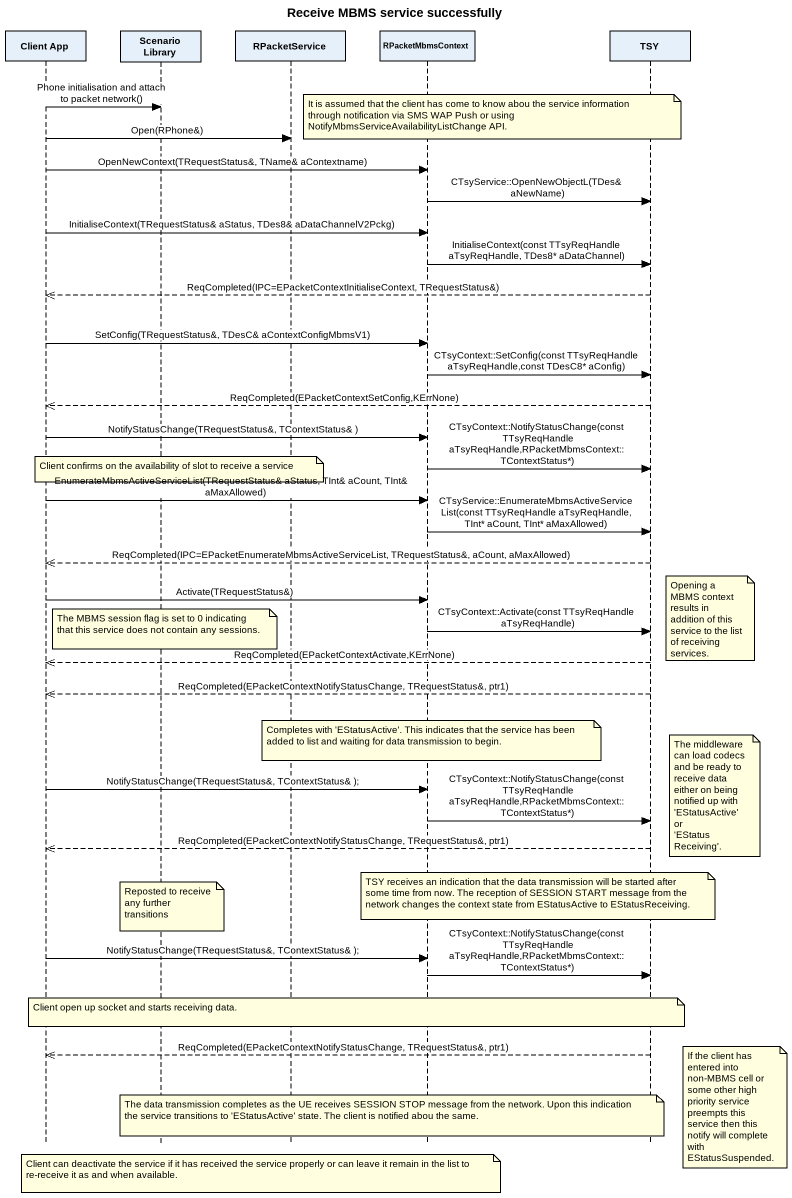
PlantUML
@startuml
title Receive MBMS service successfully
hide footbox
participant "Client App" as Client_App
participant "Scenario Library" as Scenario_Library
participant RPacketService
participant RPacketMbmsContext
participant TSY

Client_App -> Scenario_Library : Phone initialisation and attach to packet network()
note over RPacketMbmsContext : It is assumed that the client has come to know abou the service information through notification via SMS WAP Push or using NotifyMbmsServiceAvailabilityListChange API.
Client_App -> RPacketService : Open(RPhone&)
Client_App -> RPacketMbmsContext : OpenNewContext(TRequestStatus&, TName& aContextname)
RPacketMbmsContext -> TSY : CTsyService::OpenNewObjectL(TDes& aNewName)
Client_App -> RPacketMbmsContext : InitialiseContext(TRequestStatus& aStatus, TDes8& aDataChannelV2Pckg)
RPacketMbmsContext -> TSY : InitialiseContext(const TTsyReqHandle aTsyReqHandle, TDes8* aDataChannel)
TSY -->> Client_App : ReqCompleted(IPC=EPacketContextInitialiseContext, TRequestStatus&)
Client_App -> RPacketMbmsContext : SetConfig(TRequestStatus&, TDesC& aContextConfigMbmsV1)
RPacketMbmsContext -> TSY : CTsyContext::SetConfig(const TTsyReqHandle aTsyReqHandle,const TDesC8* aConfig)
TSY -->> Client_App : ReqCompleted(EPacketContextSetConfig,KErrNone)
Client_App -> RPacketMbmsContext : NotifyStatusChange(TRequestStatus&, TContextStatus& )
RPacketMbmsContext -> TSY : CTsyContext::NotifyStatusChange(const TTsyReqHandle aTsyReqHandle,RPacketMbmsContext::TContextStatus*)
note over Scenario_Library : Client confirms on the availability of slot to receive a service
Client_App -> RPacketMbmsContext : EnumerateMbmsActiveServiceList(TRequestStatus& aStatus, TInt& aCount, TInt& aMaxAllowed)
RPacketMbmsContext -> TSY : CTsyService::EnumerateMbmsActiveServiceList(const TTsyReqHandle aTsyReqHandle, TInt* aCount, TInt* aMaxAllowed)
TSY -->> Client_App : ReqCompleted(IPC=EPacketEnumerateMbmsActiveServiceList, TRequestStatus&, aCount, aMaxAllowed)
Client_App -> RPacketMbmsContext : Activate(TRequestStatus&)
note right of TSY : Opening a MBMS context results in addition of this service to the list of receiving services.
note over Scenario_Library : The MBMS session flag is set to 0 indicating that this service does not contain any sessions.
RPacketMbmsContext -> TSY : CTsyContext::Activate(const TTsyReqHandle aTsyReqHandle)
TSY -->> Client_App : ReqCompleted(EPacketContextActivate,KErrNone)
TSY -->> Client_App : ReqCompleted(EPacketContextNotifyStatusChange, TRequestStatus&, ptr1)
note over RPacketMbmsContext : Completes with 'EStatusActive'. This indicates that the service has been added to list and waiting for data transmission to begin.
Client_App -> RPacketMbmsContext : NotifyStatusChange(TRequestStatus&, TContextStatus& );
note right of TSY : The middleware can load codecs and be ready to receive data either on being notified up with 'EStatusActive' or 'EStatusReceiving'.
RPacketMbmsContext -> TSY : CTsyContext::NotifyStatusChange(const TTsyReqHandle aTsyReqHandle,RPacketMbmsContext::TContextStatus*)
TSY -->> Client_App : ReqCompleted(EPacketContextNotifyStatusChange, TRequestStatus&, ptr1)
note over RPacketMbmsContext : TSY receives an indication that the data transmission will be started after some time from now. The reception of SESSION START message from the network changes the context state from EStatusActive to EStatusReceiving.
note over Scenario_Library : Reposted to receive any further transitions
Client_App -> RPacketMbmsContext : NotifyStatusChange(TRequestStatus&, TContextStatus& );
RPacketMbmsContext -> TSY : CTsyContext::NotifyStatusChange(const TTsyReqHandle aTsyReqHandle,RPacketMbmsContext::TContextStatus*)
note over RPacketService : Client open up socket and starts receiving data.
TSY -->> Client_App : ReqCompleted(EPacketContextNotifyStatusChange, TRequestStatus&, ptr1)
note right of TSY : If the client has entered into non-MBMS cell or some other high priority service preempts this service then this notify will complete with EStatusSuspended.
note over RPacketMbmsContext : The data transmission completes as the UE receives SESSION STOP message from the network. Upon this indication the service transitions to 'EStatusActive' state. The client is notified abou the same.
note over RPacketService : Client can deactivate the service if it has received the service properly or can leave it remain in the list to re-receive it as and when available.
@enduml
